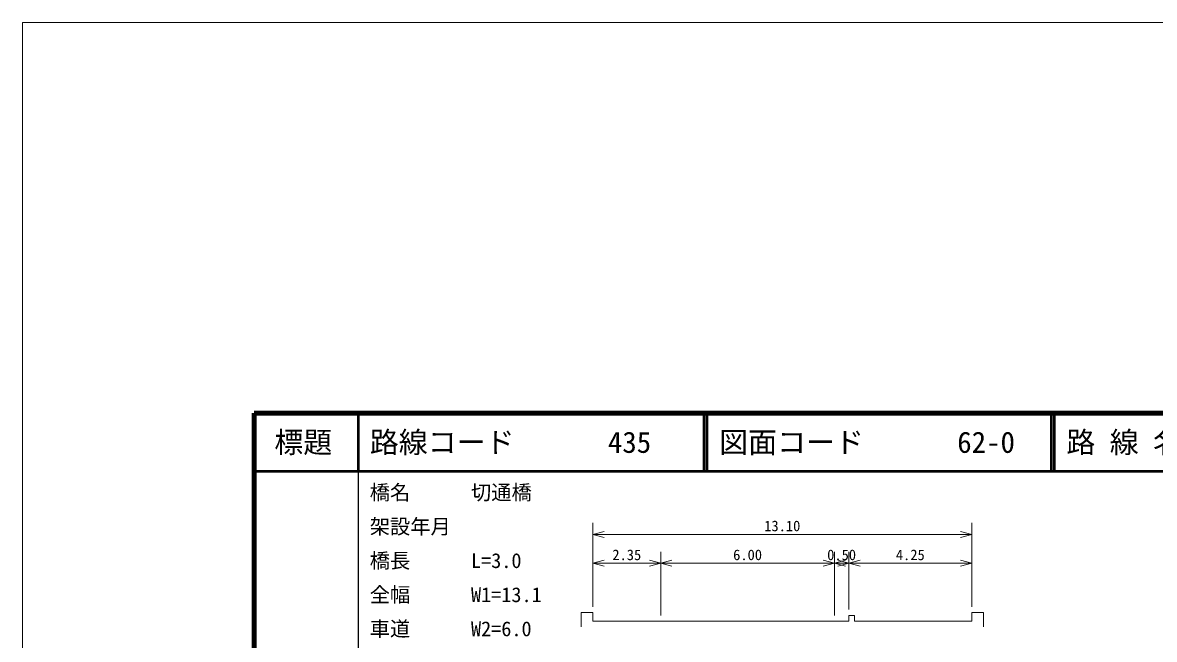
# Model space of a CAD drawing. Units: millimetres on the paper, enlarged 1000 times, with parts at other scales. Extents: x 0 to 700000, y -47500 to 447500.
# Drawn here: x 0 to 195589, y 340943 to 447500 of the extents above; entities that cross this region are included whole.
import ezdxf
from ezdxf.enums import TextEntityAlignment as Align

# ---------------------------------------------------------------- set-up
doc = ezdxf.new("R2010")
doc.units = ezdxf.units.MM
doc.header["$LTSCALE"] = 1000
for name, color, linetype, lineweight in [('作業レイヤ1', 7, 'Continuous', 13), ('作業ﾚｲﾔ1', 7, 'Continuous', 25), ('作業ﾚｲﾔ3', 7, 'Continuous', 13)]:
    doc.layers.add(name, color=color, linetype=linetype, lineweight=lineweight)
doc.styles.add('ＭＳ ゴシック', font='')
doc.styles.get('ＭＳ ゴシック').set_extended_font_data('MS Gothic')

msp = doc.modelspace()

# ---------------------------------------------------------------- linework, layer by layer
at = {"layer": '作業レイヤ1'}
msp.add_lwpolyline([(0, -47500), (700000, -47500), (700000, 447500), (0, 447500)], close=True, dxfattribs=at)
at = {"layer": '作業ﾚｲﾔ1', "lineweight": 140}
for p, q in [((40000, 380000), (40000, 20000)), ((680000, 380000), (40000, 380000))]:
    msp.add_line(p, q, dxfattribs=at)
at = {"layer": '作業ﾚｲﾔ1', "lineweight": 50}
for p, q in [((58000, 380000), (58000, 370000)), ((117750, 380000), (117750, 370000)), ((118250, 380000), (118250, 370000)), ((177750, 380000), (177750, 370000)), ((178250, 380000), (178250, 370000)), ((40000, 370000), (680000, 370000))]:
    msp.add_line(p, q, dxfattribs=at)
at = {"layer": '作業ﾚｲﾔ1'}
msp.add_line((58000, 370000), (58000, 20000), dxfattribs=at)
at = {"layer": '作業ﾚｲﾔ3'}
for p, q in [((98543, 346580), (98543, 361080)), ((98543, 346580), (98543, 361080)), ((164043, 346580), (164043, 361080)), ((164043, 346580), (164043, 361080)), ((100475, 359598), (98543, 359080)), ((100475, 359598), (98543, 359080)), ((98543, 359080), (164043, 359080)), ((98543, 359080), (100475, 358563)), ((98543, 359080), (164043, 359080)), ((98543, 359080), (100475, 358563)), ((164043, 359080), (162111, 359598)), ((164043, 359080), (162111, 359598)), ((162111, 358563), (164043, 359080)), ((162111, 358563), (164043, 359080)), ((110293, 345080), (110293, 356080)), ((110293, 345080), (110293, 356080)), ((140293, 345080), (140293, 356080)), ((140293, 345080), (140293, 356080)), ((142793, 346080), (142793, 356080)), ((142793, 346080), (142793, 356080)), ((100475, 354598), (98543, 354080)), ((100475, 354598), (98543, 354080)), ((98543, 354080), (110293, 354080)), ((98543, 354080), (100475, 353563)), ((98543, 354080), (110293, 354080)), ((98543, 354080), (100475, 353563)), ((110293, 354080), (108361, 354598)), ((110293, 354080), (108361, 354598)), ((108361, 353563), (110293, 354080)), ((108361, 353563), (110293, 354080)), ((112225, 354598), (110293, 354080)), ((112225, 354598), (110293, 354080)), ((110293, 354080), (140293, 354080)), ((110293, 354080), (112225, 353563)), ((110293, 354080), (140293, 354080)), ((110293, 354080), (112225, 353563)), ((140293, 354080), (138361, 354598)), ((140293, 354080), (138361, 354598)), ((138361, 353563), (140293, 354080)), ((138361, 353563), (140293, 354080)), ((142225, 354598), (140293, 354080)), ((142225, 354598), (140293, 354080)), ((140293, 354080), (142793, 354080)), ((140293, 354080), (142225, 353563)), ((140293, 354080), (142793, 354080)), ((140293, 354080), (142225, 353563)), ((142793, 354080), (140861, 354598)), ((142793, 354080), (140861, 354598)), ((140861, 353563), (142793, 354080)), ((140861, 353563), (142793, 354080)), ((144725, 354598), (142793, 354080)), ((144725, 354598), (142793, 354080)), ((142793, 354080), (164043, 354080)), ((142793, 354080), (144725, 353563)), ((142793, 354080), (164043, 354080)), ((142793, 354080), (144725, 353563)), ((164043, 354080), (162111, 354598)), ((164043, 354080), (162111, 354598)), ((162111, 353563), (164043, 354080)), ((162111, 353563), (164043, 354080)), ((96543, 345580), (98543, 345580)), ((96543, 345580), (96543, 343080)), ((96543, 345580), (98543, 345580)), ((96543, 345580), (96543, 343080)), ((98543, 344080), (98543, 345580)), ((98543, 344080), (98543, 345580)), ((142793, 344080), (142793, 345080)), ((143793, 345080), (142793, 345080)), ((142793, 344080), (142793, 345080)), ((143793, 345080), (142793, 345080)), ((143793, 344080), (143793, 345080)), ((143793, 344080), (143793, 345080)), ((164043, 344080), (164043, 345580)), ((164043, 345580), (166043, 345580)), ((164043, 344080), (164043, 345580)), ((164043, 345580), (166043, 345580)), ((166043, 345580), (166043, 343080)), ((166043, 345580), (166043, 343080)), ((98543, 344080), (110293, 344080)), ((98543, 344080), (110293, 344080)), ((110293, 344080), (140293, 344080)), ((110293, 344080), (140293, 344080)), ((140293, 344080), (142793, 344080)), ((140293, 344080), (142793, 344080)), ((143793, 344080), (164043, 344080)), ((143793, 344080), (164043, 344080))]:
    msp.add_line(p, q, dxfattribs=at)

# ---------------------------------------------------------------- texts
at = {"layer": '作業ﾚｲﾔ1', "style": 'ＭＳ ゴシック'}
msp.add_text('標題', height=3666, dxfattribs=at).set_placement((48500, 375000), align=Align.MIDDLE_CENTER)
for s, p in [('路線コード', (60000, 375000)), ('435', (101142, 375000)), ('図面コード', (120380, 375000)), ('62-0', (161521, 375000)), ('路 線 名', (180380, 375000))]:
    msp.add_text(s, height=3666, dxfattribs=at).set_placement(p, align=Align.MIDDLE_LEFT)
at = {"layer": '作業ﾚｲﾔ3', "style": 'ＭＳ ゴシック'}
for s, height, p in [('橋名\u3000\u3000\u3000切通橋', 2566, (59987, 364279)), ('橋名\u3000\u3000\u3000切通橋', 2566, (59987, 364279)), ('架設年月\u3000', 2566, (59987, 358387)), ('架設年月\u3000', 2566, (59987, 358387)), ('13.10', 1833, (128168, 359080)), ('13.10', 1833, (128168, 359080)), ('橋長\u3000\u3000\u3000L=3.0', 2566, (59987, 352496)), ('橋長\u3000\u3000\u3000L=3.0', 2566, (59987, 352496)), ('2.35', 1833, (101918, 354080)), ('2.35', 1833, (101918, 354080)), ('6.00', 1833, (122793, 354080)), ('6.00', 1833, (122793, 354080)), ('0.50', 1833, (139043, 354080)), ('0.50', 1833, (139043, 354080)), ('4.25', 1833, (150918, 354080)), ('4.25', 1833, (150918, 354080)), ('全幅\u3000\u3000\u3000W1=13.1', 2566, (59987, 346605)), ('全幅\u3000\u3000\u3000W1=13.1', 2566, (59987, 346605)), ('車道\u3000\u3000\u3000W2=6.0', 2566, (59987, 340714)), ('車道\u3000\u3000\u3000W2=6.0', 2566, (59987, 340714))]:
    msp.add_text(s, height=height, dxfattribs=at).set_placement(p, align=Align.BOTTOM_LEFT)

doc.saveas('drawing.dxf')
